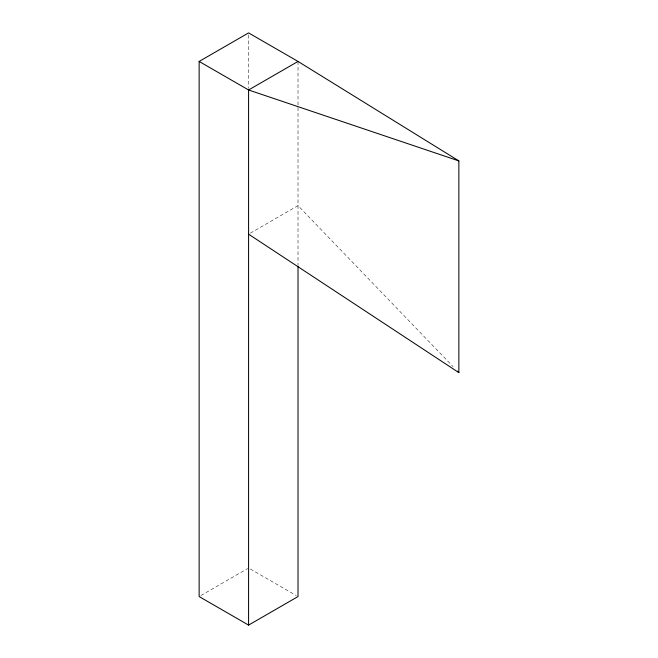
<?xml version="1.0" encoding="UTF-8"?>
<svg xmlns="http://www.w3.org/2000/svg" width="658" height="658" viewBox="0 0 658 658"><rect width="100%" height="100%" fill="white"/><g stroke="black" fill="none" stroke-linecap="round" stroke-linejoin="round"><path stroke-width="0.49" stroke-dasharray="3.29 2.47" d="M250.344 233.154L298.016 205.633L453.165 366.712M200.912 595.539L247.696 568.528M250.344 569.038L296.256 595.539M298.016 61.441L298.016 265.141M248.584 34.956L248.584 88.361"/><path stroke-width="0.99" d="M298.016 266.169L298.016 596.559L248.584 625.1L199.144 596.559L199.144 61.441L248.584 32.9L298.016 61.441L458.856 160.897L458.856 372.625L248.584 234.174M298.016 61.441L248.584 89.982L199.144 61.441M458.856 160.897L248.584 89.982L248.584 625.1M457.433 371.145L458.856 372.625"/></g></svg>
